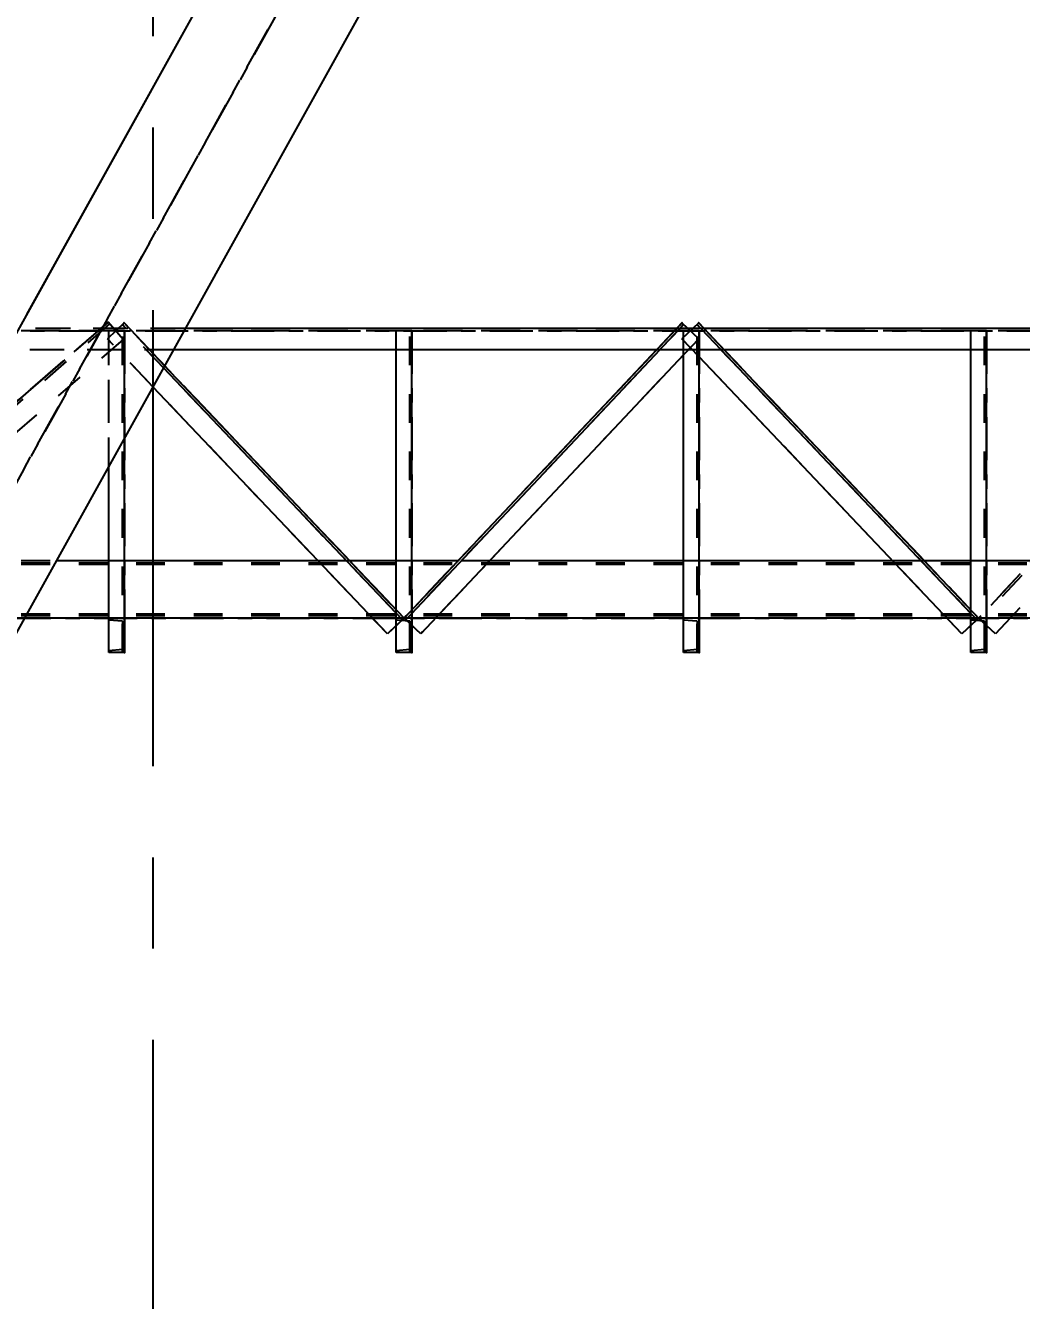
# Model space of a CAD drawing. Header units: millimetres. Extents: x 2368 to 8313, y 7493 to 11698.
# Drawn here: x 4169.7 to 4239, y 11225.9 to 11314.7 of the extents above; entities that cross this region are included whole.
import ezdxf

# ---------------------------------------------------------------- set-up
doc = ezdxf.new("R2010")
doc.units = ezdxf.units.MM
for name, pattern in [('CENTER', [50.8, 31.75, -6.35, 6.35, -6.35]), ('XKITLINE00', [0]), ('XKITLINE02', [4, 2, -2]), ('XKITLINE03', [6, 3, -1, 1, -1])]:
    doc.linetypes.add(name, pattern=pattern)
doc.styles.add('ROMANS', font='romans.shx')
doc.dimstyles.new('MD300', dxfattribs={"dimtxt": 2.5, "dimasz": 2.5, "dimexe": 1, "dimexo": 1, "dimgap": 0.5, "dimtad": 1, "dimdec": 1, "dimlfac": 50, "dimrnd": 0.5, "dimdsep": 46, "dimtxsty": 'ROMANS', "dimcen": 1, "dimclrd": 146, "dimclre": 146, "dimclrt": 30, "dimadec": 1, "dimazin": 2, "dimtfac": 1, "dimtdec": 1, "dimtmove": 0, "dimatfit": 1, "dimfxl": 1, "dimtolj": 1, "dimtzin": 0, "dimlwd": -1, "dimlwe": -1, "dimarcsym": 0})

# ---------------------------------------------------------------- blocks, each defined once
blk = doc.blocks.new('*D34')
at = {"color": 146, "transparency": 16777216}
for p, q in [((3908.589, 11276.547), (3908.589, 10991.038)), ((4244.133, 11249.201), (4244.133, 10991.038)), ((4241.633, 10992.038), (3911.089, 10992.038))]:
    blk.add_line(p, q, dxfattribs=at)
for points in [[(3911.089, 10992.455), (3911.089, 10991.621), (3908.589, 10992.038)], [(4241.633, 10992.455), (4241.633, 10991.621), (4244.133, 10992.038)]]:
    blk.add_solid(points, dxfattribs=at)
at = {"layer": 'Defpoints', "color": 0, "transparency": 16777216}
for p in [(3908.589, 11277.547), (4244.133, 11250.201), (3908.589, 10992.038)]:
    blk.add_point(p, dxfattribs=at)
at = {"color": 30, "transparency": 16777216, "insert": (4076.361, 10993.788), "char_height": 2.5, "attachment_point": 5, "style": 'ROMANS'}
blk.add_mtext('\\A1;16777', dxfattribs=at)
blk = doc.blocks.new('*D36')
at = {"color": 146, "transparency": 16777216}
for p, q in [((3888.588, 11276.272), (3888.588, 10979.265)), ((5216.588, 11054.98), (5216.588, 10979.265)), ((3891.088, 10980.265), (5214.088, 10980.265))]:
    blk.add_line(p, q, dxfattribs=at)
for points in [[(3891.088, 10980.681), (3891.088, 10979.848), (3888.588, 10980.265)], [(5214.088, 10980.681), (5214.088, 10979.848), (5216.588, 10980.265)]]:
    blk.add_solid(points, dxfattribs=at)
at = {"layer": 'Defpoints', "color": 0, "transparency": 16777216}
for p in [(3888.588, 11277.272), (5216.588, 11055.98), (5216.588, 10980.265)]:
    blk.add_point(p, dxfattribs=at)
at = {"color": 30, "transparency": 16777216, "insert": (4552.588, 10982.015), "char_height": 2.5, "attachment_point": 5, "style": 'ROMANS'}
blk.add_mtext('\\A1;66400', dxfattribs=at)
blk = doc.blocks.new('*D38')
at = {"color": 146, "transparency": 16777216}
for p, q in [((3888.584, 11276.27), (3888.584, 10968.162)), ((6544.588, 11276.271), (6544.588, 10968.162)), ((6542.088, 10969.162), (3891.084, 10969.162))]:
    blk.add_line(p, q, dxfattribs=at)
for points in [[(3891.084, 10969.579), (3891.084, 10968.745), (3888.584, 10969.162)], [(6542.088, 10969.579), (6542.088, 10968.745), (6544.588, 10969.162)]]:
    blk.add_solid(points, dxfattribs=at)
at = {"layer": 'Defpoints', "color": 0, "transparency": 16777216}
for p in [(3888.584, 11277.27), (6544.588, 11277.271), (3888.584, 10969.162)]:
    blk.add_point(p, dxfattribs=at)
at = {"color": 30, "transparency": 16777216, "insert": (5216.586, 10970.912), "char_height": 2.5, "attachment_point": 5, "style": 'ROMANS'}
blk.add_mtext('\\A1;132800', dxfattribs=at)

msp = doc.modelspace()

# ---------------------------------------------------------------- linework, layer by layer
at = {"color": 6, "linetype": 'CENTER'}
msp.add_line((4178.5882, 10907.5139), (4178.5882, 11495.735), dxfattribs=at)
at = {"color": 8, "linetype": 'XKITLINE03'}
for p, q in [((4068.5881, 11101.9134), (4232.5881, 11397.261)), ((4068.5882, 11101.9134), (4232.5882, 11397.261)), ((4213.2733, 11362.4767), (4160.2456, 11266.9793))]:
    msp.add_line(p, q, dxfattribs=at)
at = {"color": 8, "linetype": 'XKITLINE00'}
for p, q in [((4211.3628, 11369.4714), (4150.8438, 11260.4826)), ((4211.3628, 11369.4714), (4169.7657, 11294.5592)), ((4220.1826, 11364.4846), (4093.3562, 11136.083))]:
    msp.add_line(p, q, dxfattribs=at)
at = {"color": 1, "linetype": 'XKITLINE03'}
for p, q in [((4151.918, 11273.6076), (4175.4435, 11294.0205)), ((4175.4435, 11294.0205), (4151.918, 11273.6076)), ((4176.5481, 11293.9667), (4196.0381, 11273.4162)), ((4196.0381, 11273.4162), (4176.5481, 11293.9667)), ((4215.3854, 11293.9644), (4196.0381, 11273.4162)), ((4196.0381, 11273.4162), (4215.3854, 11293.9644)), ((4236.0381, 11273.4162), (4216.5481, 11293.9667)), ((4216.5481, 11293.9667), (4236.0381, 11273.4162)), ((4255.3854, 11293.9644), (4236.0381, 11273.4162)), ((4160.0097, 11293.4162), (4299.3994, 11293.4162)), ((4176.5881, 11293.4162), (4176.5881, 11271.0162)), ((4176.5881, 11271.0162), (4176.5881, 11293.4162)), ((4196.5881, 11293.4162), (4196.5881, 11271.0162)), ((4196.5881, 11271.0162), (4196.5881, 11293.4162)), ((4216.5881, 11271.0162), (4216.5881, 11293.4162)), ((4216.5881, 11293.4162), (4216.5881, 11271.0162)), ((4236.5881, 11293.4162), (4236.5881, 11271.0162)), ((4236.5881, 11271.0162), (4236.5881, 11293.4162)), ((4162.4651, 11273.4162), (4299.3994, 11273.4162)), ((4299.3994, 11273.4162), (4162.4655, 11273.4162)), ((4176.5881, 11273.4162), (4176.5881, 11273.4162)), ((4196.5881, 11273.4162), (4196.5881, 11273.4162)), ((4216.5881, 11273.4162), (4216.5881, 11273.4162)), ((4236.5881, 11273.4162), (4236.5881, 11273.4162))]:
    msp.add_line(p, q, dxfattribs=at)
at = {"color": 3, "linetype": 'XKITLINE02'}
for p, q in [((4175.4435, 11294.0205), (4151.918, 11273.6076)), ((4175.5483, 11293.8997), (4152.0229, 11273.4867)), ((4175.5483, 11293.8997), (4163.689, 11283.6094)), ((4175.4435, 11294.0205), (4163.916, 11284.0182)), ((4176.5481, 11293.9667), (4175.3872, 11292.8657)), ((4176.5481, 11293.9667), (4175.3872, 11292.8657)), ((4176.4921, 11292.812), (4175.4435, 11294.0205)), ((4176.4921, 11292.812), (4175.4435, 11294.0205)), ((4195.922, 11273.3061), (4176.432, 11293.8566)), ((4179.2907, 11290.8424), (4176.4321, 11293.8566)), ((4179.3721, 11290.989), (4176.5481, 11293.9667)), ((4196.0381, 11273.4162), (4176.5481, 11293.9667)), ((4215.3854, 11293.9644), (4196.0381, 11273.4162)), ((4215.5019, 11293.8547), (4196.1546, 11273.3065)), ((4216.5503, 11292.8676), (4215.3854, 11293.9644)), ((4215.5019, 11293.8547), (4215.3854, 11293.9644)), ((4216.5481, 11293.9667), (4215.3872, 11292.8657)), ((4235.922, 11273.3061), (4216.432, 11293.8566)), ((4236.0381, 11273.4162), (4216.5481, 11293.9667)), ((4255.3854, 11293.9644), (4236.0381, 11273.4162)), ((4255.5019, 11293.8547), (4236.1546, 11273.3065)), ((4299.3994, 11293.4162), (4162.6265, 11293.4162)), ((4244.1158, 11293.4162), (4162.6265, 11293.4162)), ((4244.3929, 11293.5862), (4162.6281, 11293.5862)), ((4180.8143, 11293.5862), (4169.2289, 11293.5862)), ((4178.5578, 11289.5225), (4175.3872, 11292.8657)), ((4194.8771, 11272.3152), (4175.3872, 11292.8657)), ((4176.5881, 11293.4162), (4175.4881, 11293.4162)), ((4175.4881, 11283.9943), (4175.4881, 11293.4162)), ((4175.4881, 11271.0162), (4175.4881, 11293.4162)), ((4176.5881, 11293.4162), (4175.4881, 11293.4162)), ((4176.4481, 11271.0162), (4176.4481, 11293.4162)), ((4176.4481, 11271.0162), (4176.4481, 11293.4162)), ((4176.5881, 11285.9753), (4176.5881, 11293.4162)), ((4176.5881, 11271.0162), (4176.5881, 11293.4162)), ((4196.5881, 11293.4162), (4195.4881, 11293.4162)), ((4195.4881, 11292.0862), (4195.4881, 11293.4162)), ((4195.4881, 11271.0162), (4195.4881, 11293.4162)), ((4196.5881, 11293.4162), (4195.4881, 11293.4162)), ((4196.4481, 11271.0162), (4196.4481, 11293.4162)), ((4196.4481, 11271.0162), (4196.4481, 11293.4162)), ((4196.5881, 11292.0862), (4196.5881, 11293.4162)), ((4196.5881, 11271.0162), (4196.5881, 11293.4162)), ((4216.5503, 11292.8676), (4197.203, 11272.3194)), ((4215.0294, 11293.5862), (4213.617, 11292.0862)), ((4215.2491, 11293.5862), (4213.8368, 11292.0862)), ((4216.1469, 11293.5862), (4215.3872, 11292.8657)), ((4234.8771, 11272.3152), (4215.3872, 11292.8657)), ((4216.5881, 11291.5995), (4215.3872, 11292.8657)), ((4215.4881, 11271.0162), (4215.4881, 11293.4162)), ((4216.5881, 11293.4162), (4215.4881, 11293.4162)), ((4216.5881, 11293.4162), (4215.4881, 11293.4162)), ((4215.4881, 11292.0862), (4215.4881, 11293.4162)), ((4216.5503, 11292.8676), (4215.4881, 11291.7394)), ((4216.5503, 11292.8676), (4215.7871, 11293.5862)), ((4216.4481, 11271.0162), (4216.4481, 11293.4162)), ((4216.4481, 11271.0162), (4216.4481, 11293.4162)), ((4216.5881, 11271.0162), (4216.5881, 11293.4162)), ((4216.5881, 11292.0862), (4216.5881, 11293.4162)), ((4218.1111, 11292.0862), (4216.6885, 11293.5862)), ((4218.3316, 11292.0862), (4216.909, 11293.5862)), ((4236.5881, 11293.4162), (4235.4881, 11293.4162)), ((4235.4881, 11292.0862), (4235.4881, 11293.4162)), ((4235.4881, 11271.0162), (4235.4881, 11293.4162)), ((4236.5881, 11293.4162), (4235.4881, 11293.4162)), ((4236.4481, 11271.0162), (4236.4481, 11293.4162)), ((4236.4481, 11271.0162), (4236.4481, 11293.4162)), ((4236.5881, 11292.0862), (4236.5881, 11293.4162)), ((4236.5881, 11271.0162), (4236.5881, 11293.4162)), ((4176.4921, 11292.812), (4152.9666, 11272.3991)), ((4176.4921, 11292.812), (4161.646, 11279.9302)), ((4244.3928, 11292.0862), (4162.6142, 11292.0862)), ((4179.9814, 11292.0862), (4168.396, 11292.0862)), ((4244.3928, 11279.9554), (4238.2357, 11273.4162)), ((4299.3994, 11277.4162), (4162.4651, 11277.4162)), ((4299.3994, 11277.2462), (4162.4651, 11277.2462)), ((4299.3994, 11277.1398), (4162.4651, 11277.1398)), ((4299.3994, 11277.4162), (4162.4655, 11277.4162)), ((4299.3994, 11277.2462), (4162.4655, 11277.2462)), ((4299.3994, 11277.1398), (4162.4655, 11277.1398)), ((4176.5881, 11277.4162), (4175.4881, 11277.4162)), ((4192.2445, 11277.4162), (4190.0394, 11277.4162)), ((4196.5881, 11277.4162), (4195.4881, 11277.4162)), ((4202.002, 11277.4162), (4199.8043, 11277.4162)), ((4216.5881, 11277.4162), (4215.4881, 11277.4162)), ((4232.2445, 11277.4162), (4230.0394, 11277.4162)), ((4236.5881, 11277.4162), (4235.4881, 11277.4162)), ((4299.3994, 11273.6926), (4162.4651, 11273.6926)), ((4299.3994, 11273.5862), (4162.4651, 11273.5862)), ((4299.3994, 11273.6926), (4162.4655, 11273.6926)), ((4299.3994, 11273.5862), (4162.4655, 11273.5862)), ((4299.3994, 11273.4162), (4162.4655, 11273.4162)), ((4176.5881, 11273.4162), (4175.4881, 11273.4162)), ((4175.4881, 11273.4162), (4175.4881, 11273.2802)), ((4176.5881, 11273.4162), (4175.4881, 11273.4162)), ((4175.4881, 11273.4162), (4175.4881, 11273.2802)), ((4176.5881, 11273.4162), (4176.5881, 11271.0162)), ((4176.5881, 11273.4162), (4176.5881, 11271.0162)), ((4198.2357, 11273.4162), (4193.833, 11273.4162)), ((4196.0381, 11273.4162), (4194.8771, 11272.3152)), ((4195.4881, 11273.7636), (4195.4881, 11273.9961)), ((4195.4881, 11273.4162), (4195.4881, 11273.2802)), ((4196.5881, 11273.4162), (4195.4881, 11273.4162)), ((4195.4881, 11273.4162), (4195.4881, 11273.2802)), ((4197.203, 11272.3194), (4196.0381, 11273.4162)), ((4196.5881, 11272.8983), (4196.0381, 11273.4162)), ((4196.5881, 11273.7669), (4196.5881, 11274.0003)), ((4196.5881, 11273.4162), (4196.5881, 11271.0162)), ((4196.5881, 11273.4162), (4196.5881, 11271.0162)), ((4216.5881, 11273.4162), (4215.4881, 11273.4162)), ((4215.4881, 11273.4162), (4215.4881, 11273.2802)), ((4216.5881, 11273.4162), (4215.4881, 11273.4162)), ((4215.4881, 11273.4162), (4215.4881, 11273.2802)), ((4216.5881, 11273.4162), (4216.5881, 11271.0162)), ((4216.5881, 11273.4162), (4216.5881, 11271.0162)), ((4236.5881, 11273.4162), (4233.833, 11273.4162)), ((4236.0381, 11273.4162), (4234.8771, 11272.3152)), ((4235.4881, 11273.7636), (4235.4881, 11273.9961)), ((4235.4881, 11273.4162), (4235.4881, 11273.2802)), ((4236.5881, 11273.4162), (4235.4881, 11273.4162)), ((4235.4881, 11273.4162), (4235.4881, 11273.2802)), ((4237.203, 11272.3194), (4236.0381, 11273.4162)), ((4236.5881, 11273.4162), (4236.5881, 11271.0162)), ((4236.5881, 11273.4162), (4236.5881, 11271.0162)), ((4176.4481, 11273.2034), (4175.4881, 11273.2802)), ((4176.4481, 11273.2034), (4176.4481, 11271.229)), ((4176.4481, 11273.2034), (4176.4481, 11271.229)), ((4195.922, 11273.3061), (4195.4881, 11272.8946)), ((4196.4481, 11273.2034), (4195.4881, 11273.2802)), ((4196.4481, 11273.2034), (4196.4481, 11271.229)), ((4196.4481, 11273.2034), (4196.4481, 11271.229)), ((4216.4481, 11273.2034), (4215.4881, 11273.2802)), ((4216.4481, 11273.2034), (4216.4481, 11271.229)), ((4216.4481, 11273.2034), (4216.4481, 11271.229)), ((4235.922, 11273.3061), (4235.4881, 11272.8946)), ((4236.4481, 11273.2034), (4235.4881, 11273.2802)), ((4236.4481, 11273.2034), (4236.4481, 11271.229)), ((4236.4481, 11273.2034), (4236.4481, 11271.229)), ((4176.4481, 11271.229), (4175.4881, 11271.1522)), ((4175.4881, 11271.1522), (4175.4881, 11271.0162)), ((4175.4881, 11271.1522), (4175.4881, 11271.0162)), ((4176.5881, 11271.0162), (4175.4881, 11271.0162)), ((4176.5881, 11271.0162), (4175.4881, 11271.0162)), ((4196.4481, 11271.229), (4195.4881, 11271.1522)), ((4195.4881, 11271.1522), (4195.4881, 11271.0162)), ((4195.4881, 11271.1522), (4195.4881, 11271.0162)), ((4196.5881, 11271.0162), (4195.4881, 11271.0162)), ((4196.5881, 11271.0162), (4195.4881, 11271.0162)), ((4216.4481, 11271.229), (4215.4881, 11271.1522)), ((4215.4881, 11271.1522), (4215.4881, 11271.0162)), ((4215.4881, 11271.1522), (4215.4881, 11271.0162)), ((4216.5881, 11271.0162), (4215.4881, 11271.0162)), ((4216.5881, 11271.0162), (4215.4881, 11271.0162)), ((4236.4481, 11271.229), (4235.4881, 11271.1522)), ((4235.4881, 11271.1522), (4235.4881, 11271.0162)), ((4235.4881, 11271.1522), (4235.4881, 11271.0162)), ((4236.5881, 11271.0162), (4235.4881, 11271.0162)), ((4236.5881, 11271.0162), (4235.4881, 11271.0162))]:
    msp.add_line(p, q, dxfattribs=at)
at = {"color": 7, "linetype": 'XKITLINE00'}
for p, q in [((4215.3854, 11293.9644), (4215.0294, 11293.5862)), ((4215.5019, 11293.8547), (4215.2491, 11293.5862)), ((4215.5019, 11293.8547), (4215.3854, 11293.9644)), ((4215.7871, 11293.5862), (4215.5019, 11293.8547)), ((4216.5481, 11293.9667), (4216.1469, 11293.5862)), ((4216.6885, 11293.5862), (4216.4321, 11293.8566)), ((4216.909, 11293.5862), (4216.5481, 11293.9667)), ((4240.3923, 11293.5862), (4180.8143, 11293.5862)), ((4240.3925, 11292.0862), (4179.9814, 11292.0862)), ((4195.4881, 11273.9961), (4195.4881, 11292.0862)), ((4213.617, 11292.0862), (4196.0381, 11273.4162)), ((4213.8368, 11292.0862), (4196.1546, 11273.3065)), ((4196.5881, 11274.0003), (4196.5881, 11292.0862)), ((4215.4881, 11271.0162), (4215.4881, 11292.0862)), ((4216.5881, 11271.0162), (4216.5881, 11292.0862)), ((4235.922, 11273.3061), (4218.1111, 11292.0862)), ((4236.0381, 11273.4162), (4218.3316, 11292.0862)), ((4235.4881, 11273.9961), (4235.4881, 11292.0862)), ((4236.5881, 11271.0162), (4236.5881, 11292.0862)), ((4215.4881, 11291.7394), (4197.203, 11272.3194)), ((4234.8772, 11272.3152), (4216.5881, 11291.5995)), ((4195.922, 11273.3061), (4179.2907, 11290.8424)), ((4196.0381, 11273.4162), (4179.3721, 11290.989)), ((4194.8772, 11272.3152), (4178.5578, 11289.5225)), ((4176.5881, 11271.0162), (4176.5881, 11285.9753)), ((4175.4881, 11271.0162), (4175.4881, 11283.9943)), ((4175.4881, 11277.4162), (4171.8354, 11277.4162)), ((4190.0394, 11277.4162), (4176.5881, 11277.4162)), ((4195.4881, 11277.4162), (4192.2445, 11277.4162)), ((4199.8043, 11277.4162), (4196.5881, 11277.4162)), ((4215.4881, 11277.4162), (4202.002, 11277.4162)), ((4230.0394, 11277.4162), (4216.5881, 11277.4162)), ((4235.4881, 11277.4162), (4232.2445, 11277.4162)), ((4240.3929, 11277.4162), (4236.5881, 11277.4162)), ((4175.4881, 11273.4162), (4169.6143, 11273.4162)), ((4193.833, 11273.4162), (4176.5881, 11273.4162)), ((4195.4881, 11271.0162), (4195.4881, 11273.7636)), ((4196.0381, 11273.4162), (4195.922, 11273.3061)), ((4196.1546, 11273.3065), (4196.0381, 11273.4162)), ((4196.5881, 11271.0162), (4196.5881, 11273.7669)), ((4215.4881, 11273.4162), (4198.2357, 11273.4162)), ((4233.833, 11273.4162), (4216.5881, 11273.4162)), ((4235.4881, 11271.0162), (4235.4881, 11273.7636)), ((4236.0381, 11273.4162), (4235.922, 11273.3061)), ((4240.393, 11273.4162), (4236.5881, 11273.4162)), ((4238.2357, 11273.4162), (4237.203, 11272.3194)), ((4195.4881, 11272.8946), (4194.8772, 11272.3152)), ((4197.203, 11272.3194), (4196.5881, 11272.8983)), ((4235.4881, 11272.8946), (4234.8772, 11272.3152)), ((4237.203, 11272.3194), (4236.5881, 11272.8983)), ((4176.5881, 11271.0162), (4175.4881, 11271.0162)), ((4196.5881, 11271.0162), (4195.4881, 11271.0162)), ((4216.5881, 11271.0162), (4215.4881, 11271.0162)), ((4236.5881, 11271.0162), (4235.4881, 11271.0162))]:
    msp.add_line(p, q, dxfattribs=at)
at = {"color": 1, "linetype": 'XKITLINE00'}
for centre in [(4175.4435, 11294.0205), (4175.4435, 11294.0205), (4176.5481, 11293.9667), (4176.5481, 11293.9667), (4215.3854, 11293.9644), (4215.3854, 11293.9644), (4216.5481, 11293.9667), (4216.5481, 11293.9667), (4176.5881, 11293.4162), (4176.5881, 11293.4162), (4196.5881, 11293.4162), (4196.5881, 11293.4162), (4216.5881, 11293.4162), (4216.5881, 11293.4162), (4236.5881, 11293.4162), (4236.5881, 11293.4162), (4176.5881, 11273.4162), (4196.0381, 11273.4162), (4196.0381, 11273.4162), (4196.0381, 11273.4162), (4196.0381, 11273.4162), (4196.5881, 11273.4162), (4216.5881, 11273.4162), (4236.0381, 11273.4162), (4236.0381, 11273.4162), (4236.0381, 11273.4162), (4236.5881, 11273.4162), (4176.5881, 11271.0162), (4176.5881, 11271.0162), (4196.5881, 11271.0162), (4196.5881, 11271.0162), (4216.5881, 11271.0162), (4216.5881, 11271.0162), (4236.5881, 11271.0162), (4236.5881, 11271.0162)]:
    msp.add_circle(centre, 0.004, dxfattribs=at)

# ---------------------------------------------------------------- dimensions: what is measured, and where the dimension line sits
for base, p1, p2, picture, middle in [((3888.5836, 10969.1621), (6544.5882, 11277.2708), (3888.5836, 11277.2703), '*D38', (5216.5859, 10970.9121)), ((5216.5882, 10980.2647), (3888.5882, 11277.2717), (5216.5882, 11055.9804), '*D36', (4552.5882, 10982.0147))]:
    dim = msp.add_linear_dim(base=base, p1=p1, p2=p2, dimstyle='MD300')
    dim.commit()
    dim.dimension.update_dxf_attribs({"geometry": picture, "text_midpoint": middle})
dim = msp.add_linear_dim(base=(3908.5888, 10992.0378), p1=(4244.133, 11250.201), p2=(3908.5888, 11277.5473), angle=180, dimstyle='MD300')
dim.commit()
dim.dimension.update_dxf_attribs({"geometry": '*D34', "text_midpoint": (4076.3609, 10993.7878)})

doc.saveas('drawing.dxf')
